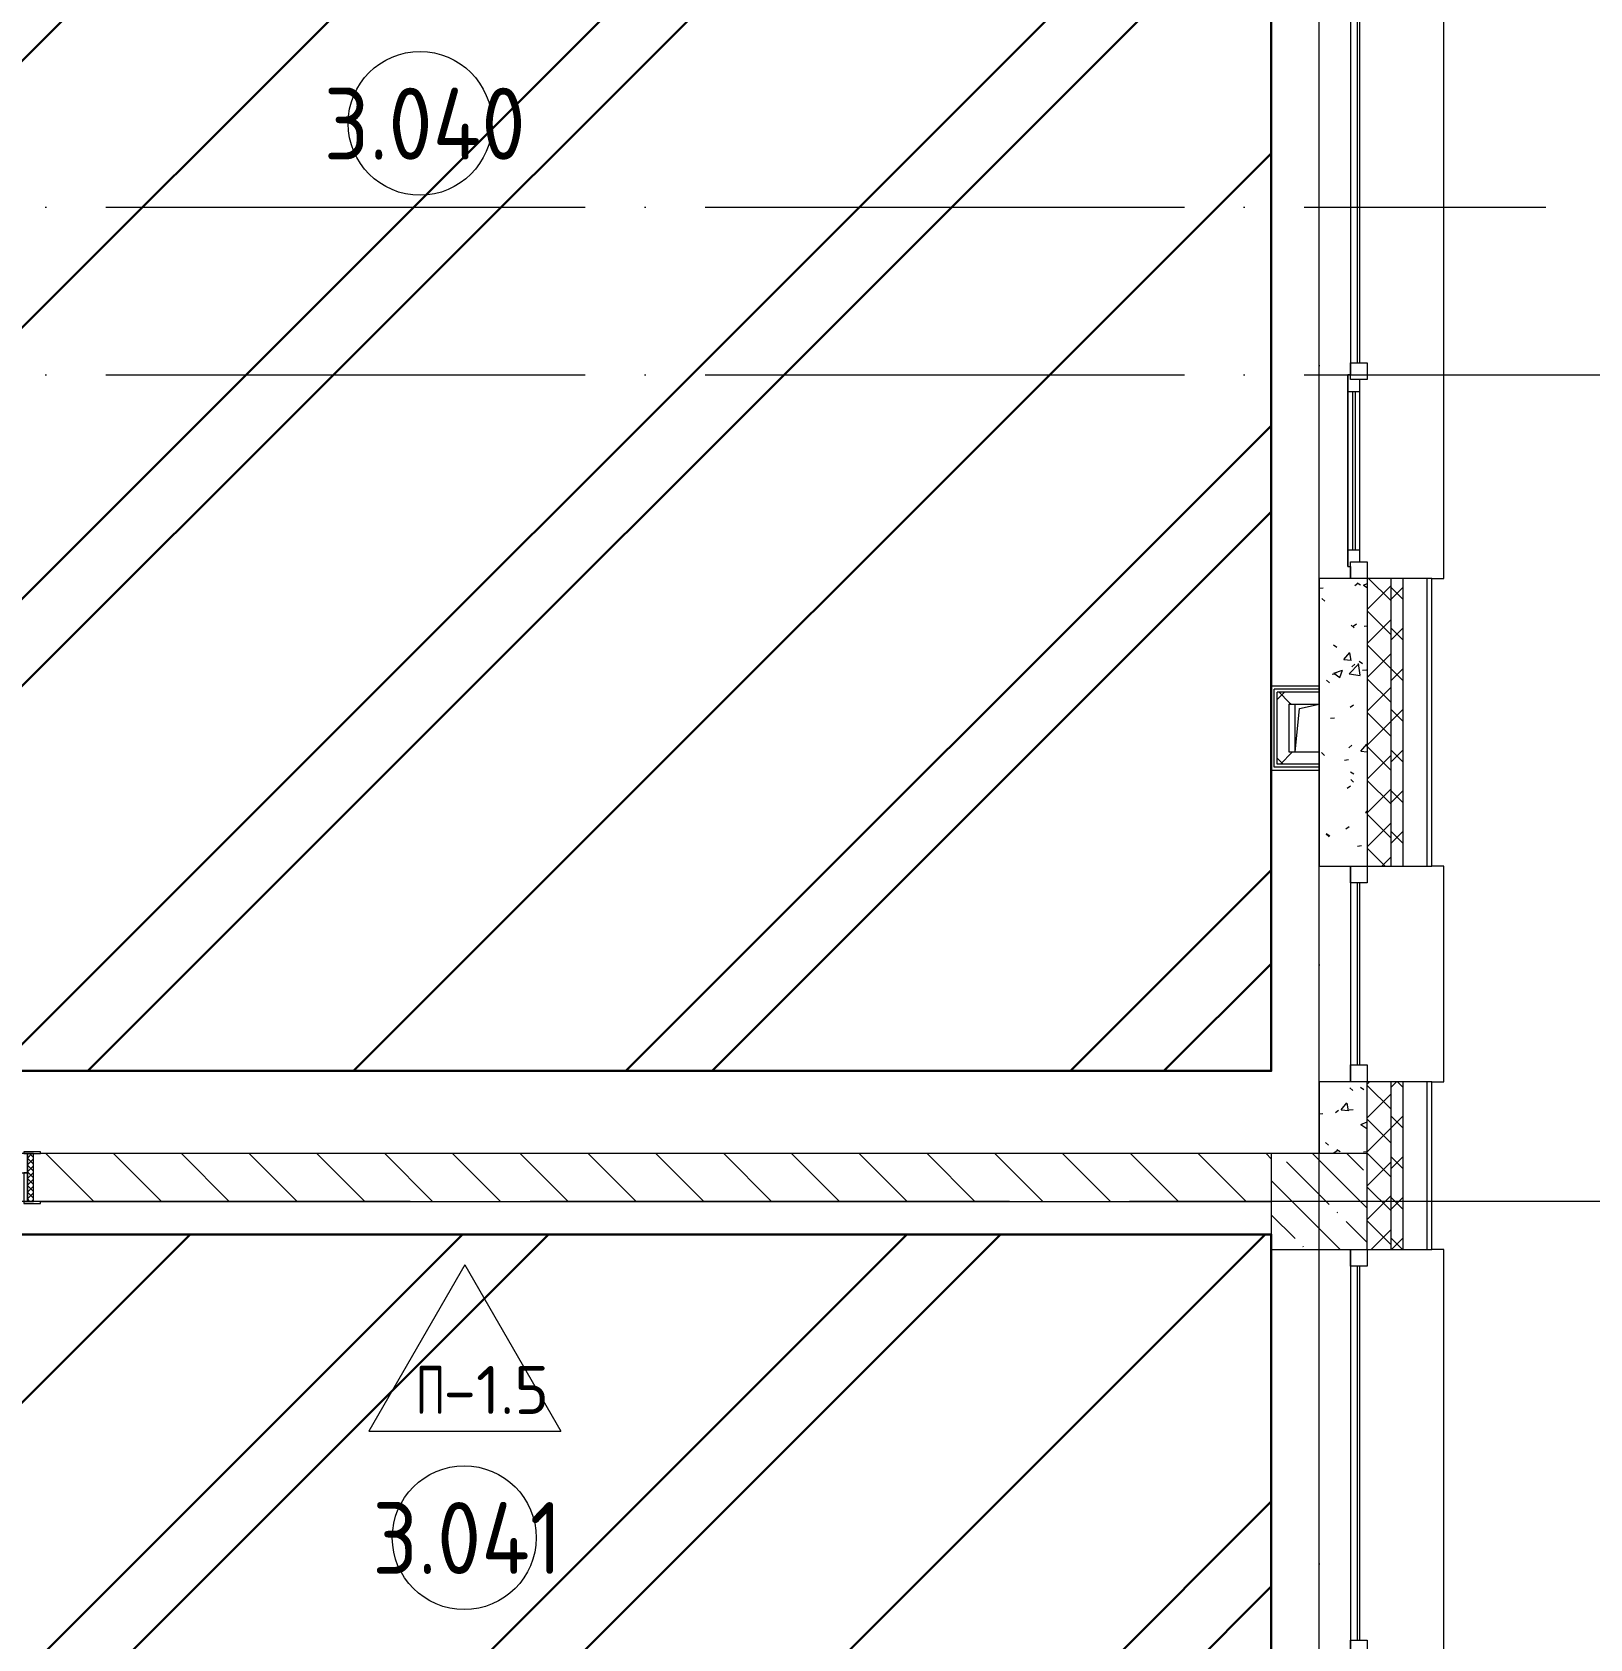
# Model space of a CAD drawing. Header units: millimetres. Extents: x -68946 to 690821, y -552984 to 293768.
# Drawn here: x 175433 to 181932, y -212856 to -206151 of the extents above; entities that cross this region are included whole.
import ezdxf

# ---------------------------------------------------------------- set-up
doc = ezdxf.new("R2010")
doc.units = ezdxf.units.MM
doc.linetypes.add('ADSK_Линия сетки', pattern=[2500, 2000, -250, 0, -250])
for name, color, linetype, lineweight in [('1.2) Стяжка 6 вып.', 30, 'Continuous', 30), ('1.3) Звуко-изол           6 вып.', 90, 'Continuous', 30), ('1.4) Стяжка 6 вып.', 30, 'Continuous', 30), ('A-AREA-____-IDEN', 250, 'Continuous', 9), ('A-DETL-GENF-OTLN', 250, 'Continuous', 5), ('A-DOOR-____-MCUT', 250, 'Continuous', 5), ('A-DOOR-____-OTLN', 250, 'Continuous', 5), ('A-DOOR-FRAM-MCUT', 250, 'Continuous', 5), ('A-DOOR-FRAM-OTLN', 250, 'Continuous', 5), ('A-FLOR-____-IDEN', 250, 'Continuous', 9), ('A-FLOR-____-OTLN', 250, 'Continuous', 9), ('A-GLAZ-____-MCUT', 250, 'Continuous', 9), ('A-GLAZ-____-OTLN', 250, 'Continuous', 5), ('A-WALL-____-MCUT', 250, 'Continuous', 13), ('A-WALL-____-PATT', 250, 'Continuous', 13), ('A-WALL-FNSH-MCUT', 250, 'Continuous', 13), ('I-WALL-____-OTLN', 250, 'Continuous', 9), ('S-COLS-____-MCUT', 250, 'Continuous', 25), ('S-COLS-____-OTLN', 250, 'Continuous', 9), ('S-GRID-____-OTLN', 250, 'Continuous', 9)]:
    doc.layers.add(name, color=color, linetype=linetype, lineweight=lineweight)
doc.styles.add('ISOCPEUR_1', font='isocpeur.ttf', dxfattribs={"width": 0.9, "height": 250})
doc.styles.add('ISOCPEUR_2', font='isocpeur.ttf', dxfattribs={"height": 160})
pattern_1 = [(45, (28052.9, -258555.93), (-141.42136, 141.42136), []), (135, (28052.9, -258555.93), (-141.42136, -141.42136), [])]

# ---------------------------------------------------------------- blocks, each defined once
blk = doc.blocks.new('Дверь_СКБ_1Ст_Фрамуга1 - Н_ВВ-9_2_1250x2600h_Лаборантская 2-42764460-АР1_Маркировочный план 3 этажа секция 2_3')
at = {"layer": 'A-DOOR-____-OTLN'}
h = blk.add_hatch(dxfattribs=at)
h.set_pattern_fill('FP_7', color=256, style=0, pattern_type=2)
h.set_pattern_definition([(135, (1676.41, 164.685), (-14.14214, -14.14214), []), (225, (1676.41, 164.685), (14.14214, -14.14214), [])])
h.paths.add_polyline_path([(637.5, -100), (637.5, 100), (612.5, 100), (612.5, -100)])
at = {"layer": 'A-DOOR-FRAM-OTLN'}
h = blk.add_hatch(dxfattribs=at)
h.set_pattern_fill('FP_8', color=256, style=0, pattern_type=2)
h.set_pattern_definition([(45, (-446.384, 164.685), (-14.1421, 14.1421), []), (135, (-446.384, 164.685), (-14.1421, -14.1421), [])])
h.paths.add_polyline_path([(-587.5, -100), (-587.5, 100), (-612.5, 100), (-612.5, -100), (-610.8, -100)])
at = {"layer": 'A-DOOR-____-MCUT'}
for p, q in [((-462.5, 1050), (-462.5, 100)), ((-412.5, 1050), (-462.5, 1050)), ((-462.5, 1050), (-422.5, 1050)), ((-462.5, 1050), (-462.5, 100)), ((-422.5, 100), (-422.5, 1050)), ((-412.5, 100), (-412.5, 1050)), ((-462.5, 100), (-412.5, 100)), ((-462.5, 100), (-422.5, 100))]:
    blk.add_line(p, q, dxfattribs=at)
at = {"layer": 'A-DOOR-____-OTLN'}
blk.add_arc((-462.5, 100), 950, 360, 90, dxfattribs=at)
at = {"layer": 'A-DOOR-FRAM-MCUT'}
for p, q in [((-572.5, 108), (-642.5, 108)), ((-642.5, 108), (-642.5, 100)), ((-642.5, 100), (-572.5, 100)), ((-587.5, 100), (-612.5, 100)), ((-612.5, 100), (-612.5, -100)), ((-462.5, 100), (-587.5, 100)), ((-587.5, 100), (-587.5, 20)), ((-587.5, -100), (-587.5, 100)), ((-572.5, 100), (-572.5, 108)), ((-462.5, 60), (-462.5, 100)), ((487.5, 100), (487.5, 60)), ((612.5, 100), (487.5, 100)), ((667.5, 108), (597.5, 108)), ((597.5, 108), (597.5, 100)), ((597.5, 100), (667.5, 100)), ((612.5, 20), (612.5, 100)), ((637.5, 100), (612.5, 100)), ((612.5, 100), (612.5, -100)), ((637.5, -100), (637.5, 100)), ((667.5, 100), (667.5, 108)), ((-587.5, 20), (-452.5, 20)), ((-572.5, 20), (-587.5, 20)), ((-587.5, 20), (-587.5, -100)), ((-572.5, -100), (-572.5, 20)), ((-452.5, 60), (-462.5, 60)), ((-452.5, 20), (-452.5, 60)), ((487.5, 60), (477.5, 60)), ((477.5, 60), (477.5, 20)), ((477.5, 20), (612.5, 20)), ((612.5, 20), (597.5, 20)), ((597.5, 20), (597.5, -100)), ((612.5, -100), (612.5, 20)), ((-572.5, -100), (-642.5, -100)), ((-642.5, -100), (-642.5, -108)), ((-642.5, -108), (-572.5, -108)), ((-612.5, -100), (-587.5, -100)), ((-587.5, -100), (-572.5, -100)), ((-572.5, -108), (-572.5, -100)), ((597.5, -100), (612.5, -100)), ((667.5, -100), (597.5, -100)), ((597.5, -100), (597.5, -108)), ((597.5, -108), (667.5, -108)), ((612.5, -100), (637.5, -100)), ((667.5, -108), (667.5, -100))]:
    blk.add_line(p, q, dxfattribs=at)
blk = doc.blocks.new('Окно_СКБ_1Ст1 - 120_Окно_СКБ_1Ст_1700_ОК19Л-29018914-АР1_Маркировочный план 3 этажа секция 2_3')
at = {"layer": 'A-GLAZ-____-MCUT'}
for p, q in [((-850, -195), (-850, -125)), ((-850, -125), (-780, -125)), ((-780, -125), (-780, -195)), ((780, -195), (780, -125)), ((780, -125), (850, -125)), ((850, -125), (850, -195)), ((-780, -195), (-850, -195)), ((850, -195), (780, -195))]:
    blk.add_line(p, q, dxfattribs=at)
at = {"layer": 'A-GLAZ-____-MCUT', "lineweight": 5}
for p, q in [((780, -155), (-780, -155)), ((780, -165), (-780, -165))]:
    blk.add_line(p, q, dxfattribs=at)
at = {"layer": 'A-GLAZ-____-OTLN'}
blk.add_line((-850, -195), (850, -195), dxfattribs=at)
blk = doc.blocks.new('Окно_СКБ_1Ст1 - 120_Окно_СКБ_1Ст_900_ОК4_EI30-35456439-АР1_Маркировочный план 3 этажа секция 2_3')
at = {"layer": 'A-GLAZ-____-MCUT'}
for p, q in [((-450, -195), (-450, -125)), ((-450, -125), (-380, -125)), ((-380, -125), (-380, -195)), ((380, -195), (380, -125)), ((380, -125), (450, -125)), ((450, -125), (450, -195)), ((-380, -195), (-450, -195)), ((450, -195), (380, -195))]:
    blk.add_line(p, q, dxfattribs=at)
at = {"layer": 'A-GLAZ-____-MCUT', "lineweight": 5}
for p, q in [((380, -155), (-380, -155)), ((380, -165), (-380, -165))]:
    blk.add_line(p, q, dxfattribs=at)
at = {"layer": 'A-GLAZ-____-OTLN'}
blk.add_line((-450, -195), (450, -195), dxfattribs=at)
blk = doc.blocks.new('Окно_СКБ_2Ст1 - Окно_СКБ_2Ст 3300_ОК2-29018964-АР1_Маркировочный план 3 этажа секция 2_3')
at = {"layer": 'A-GLAZ-____-MCUT'}
for p, q in [((-1650, -195), (-1650, -125)), ((-1650, -125), (-1580, -125)), ((-1580, -125), (-1580, -195)), ((750, -195), (750, -125)), ((750, -125), (820, -125)), ((820, -125), (820, -195)), ((1580, -195), (1580, -125)), ((1580, -125), (1650, -125)), ((1650, -125), (1650, -195)), ((-1580, -195), (-1650, -195)), ((820, -195), (750, -195)), ((820, -195), (800, -195)), ((800, -195), (800, -205)), ((1580, -155), (820, -155)), ((820, -155), (820, -195)), ((870, -205), (870, -155)), ((1530, -205), (1530, -155)), ((1580, -195), (1580, -155)), ((1650, -195), (1580, -195)), ((1600, -195), (1580, -195)), ((1600, -205), (1600, -195)), ((800, -205), (1600, -205)), ((1600, -205), (800, -205))]:
    blk.add_line(p, q, dxfattribs=at)
at = {"layer": 'A-GLAZ-____-MCUT', "lineweight": 5}
for p, q in [((750, -155), (-1580, -155)), ((750, -165), (-1580, -165)), ((870, -175), (1530, -175)), ((1530, -185), (870, -185))]:
    blk.add_line(p, q, dxfattribs=at)
at = {"layer": 'A-GLAZ-____-OTLN'}
for p, q in [((-1650, -195), (800, -195)), ((1600, -195), (1650, -195))]:
    blk.add_line(p, q, dxfattribs=at)
blk = doc.blocks.new('WNW_Отлив1 - Отлив_металлический 2-28595994-АР1_Маркировочный план 3 этажа секция 2_3')
at = {"layer": 'A-GLAZ-____-OTLN'}
for p, q in [((850, 320), (-850, 320)), ((-850, 320), (-850, 270)), ((850, 270), (850, 320))]:
    blk.add_line(p, q, dxfattribs=at)
blk = doc.blocks.new('WNW_Отлив1 - Отлив_металлический 2-28598290-АР1_Маркировочный план 3 этажа секция 2_3')
at = {"layer": 'A-GLAZ-____-OTLN'}
for p, q in [((1650, 320), (-1650, 320)), ((-1650, 320), (-1650, 270)), ((1650, 270), (1650, 320))]:
    blk.add_line(p, q, dxfattribs=at)
blk = doc.blocks.new('WNW_Отлив1 - Отлив_металлический 2-28596055-АР1_Маркировочный план 3 этажа секция 2_3')
at = {"layer": 'A-GLAZ-____-OTLN'}
for p, q in [((450, 320), (-450, 320)), ((-450, 320), (-450, 270)), ((450, 270), (450, 320))]:
    blk.add_line(p, q, dxfattribs=at)
blk = doc.blocks.new('BSC_Колонна _Прямоугольная - 400x400-V107-АР1_Маркировочный план 3 этажа секция 2_3')
at = {"layer": 'S-COLS-____-OTLN', "lineweight": 5}
h = blk.add_hatch(dxfattribs=at)
h.set_pattern_fill('FP_82', color=256, style=0, pattern_type=2)
h.set_pattern_definition([(135, (-152749.98, -47525), (-142.56192, -142.56192), []), (135, (-152607.42, -47525), (-142.56192, -142.56192), [252.016, -50.403, 3.353, -47.05])])
h.paths.add_polyline_path([(-200, -200), (200, -200), (200, 200), (-200, 200), (-200, -200)])
at = {"layer": 'S-COLS-____-MCUT', "lineweight": 5}
for p, q in [((200, 200), (-200, 200)), ((-200, 200), (-200, -200)), ((200, -200), (200, 200)), ((-200, -200), (200, -200))]:
    blk.add_line(p, q, dxfattribs=at)
blk = doc.blocks.new('_Wn_-As_OpeningMEP_floor__Rectangular - _Wn_-As_OpeningMEP_floor__Rectangular-V183-АР1_Маркировочный план 3 этажа секция 2_3')
at = {"layer": 'A-DETL-GENF-OTLN', "lineweight": 5}
for p, q in [((-32.3, 132.3), (50, 150)), ((-50, -49.7), (-32.3, 132.3))]:
    blk.add_line(p, q, dxfattribs=at)
blk = doc.blocks.new('AAR_СКБ_Марка_Помещения_мал - Номер-28977439-АР1_Маркировочный план 3 этажа секция 2_3')
at = {"layer": 'A-AREA-____-IDEN'}
blk.add_circle((-0.028, 0), 3, dxfattribs=at)
blk = doc.blocks.new('AAR_СКБ_Марка_Перекрытия - Марка пола-17325028-АР1_Маркировочный план 3 этажа секция 2_3')
at = {"layer": 'A-FLOR-____-IDEN'}
for p, q in [((0, 6.932), (-4.002, 0)), ((0, 6.932), (4.002, 0)), ((-4.002, 0), (4.002, 0))]:
    blk.add_line(p, q, dxfattribs=at)

msp = doc.modelspace()

# ---------------------------------------------------------------- hatches: boundary and pattern name
at = {"layer": '1.2) Стяжка 6 вып.', "lineweight": 30}
h = msp.add_hatch(dxfattribs=at)
h.set_pattern_fill('ANSI31', color=256, scale=333)
h.paths.add_polyline_path([(173602.9057, -210485.9286), (180602.8838, -210485.9286), (180602.8838, -199980.9286), (173602.9057, -199980.9286)])
h = msp.add_hatch(dxfattribs=at)
h.set_pattern_fill('ANSI31', color=256, scale=333)
h.paths.add_polyline_path([(180602.8838, -213189.9298), (173602.9057, -213189.9298), (173602.9057, -211168.2376), (180602.8838, -211168.2376)])
at = {"layer": '1.3) Звуко-изол           6 вып.', "lineweight": 30}
h = msp.add_hatch(dxfattribs=at)
h.set_pattern_fill('ANSI31', color=256, scale=500)
h.paths.add_polyline_path([(173602.9057, -210485.9286), (180602.8838, -210485.9286), (180602.8838, -199980.9286), (173602.9057, -199980.9286)])
h = msp.add_hatch(dxfattribs=at)
h.set_pattern_fill('ANSI31', color=256, scale=500)
h.paths.add_polyline_path([(180602.8838, -213189.9298), (173602.9057, -213189.9298), (173602.9057, -211168.2376), (180602.8838, -211168.2376)])
at = {"layer": '1.4) Стяжка 6 вып.', "lineweight": 30}
h = msp.add_hatch(dxfattribs=at)
h.set_pattern_fill('ANSI32', color=256, scale=333)
h.paths.add_polyline_path([(173602.9057, -210485.9286), (180602.8838, -210485.9286), (180602.8838, -199980.9286), (173602.9057, -199980.9286)])
h = msp.add_hatch(dxfattribs=at)
h.set_pattern_fill('ANSI32', color=256, scale=333)
h.paths.add_polyline_path([(180602.8838, -213189.9298), (173602.9057, -213189.9298), (173602.9057, -211168.2376), (180602.8838, -211168.2376)])
at = {"layer": 'A-WALL-____-PATT', "lineweight": 15}
h = msp.add_hatch(dxfattribs=at)
h.set_pattern_fill('FP_48', color=256, style=0, pattern_type=2)
h.set_pattern_definition([(135, (28052.9, -258555.93), (-84.85281, -84.85281), []), (225, (28052.9, -258555.93), (84.85281, -84.85281), [])])
h.paths.add_polyline_path([(181102.9057, -258830.9286), (181152.9057, -258830.6117), (181152.9057, -257930.9292), (181102.9057, -257930.9292), (181102.9057, -258734.6739)])
h.paths.add_polyline_path([(181152.9057, -256230.9292), (181152.9057, -255530.9292), (181102.9057, -255530.9292), (181102.9057, -256230.9292)])
h.paths.add_polyline_path([(181102.9057, -254630.9292), (181152.9057, -254630.9292), (181152.9057, -253430.9292), (181102.9057, -253430.9292), (181102.9057, -254230.9286)])
h.paths.add_polyline_path([(181102.9057, -250130.9292), (181152.9057, -250130.9292), (181152.9057, -248930.9292), (181102.9057, -248930.9292), (181102.9057, -250016.8744)])
h.paths.add_polyline_path([(181102.9057, -247230.9292), (181152.9057, -247230.9292), (181152.9057, -246530.9292), (181102.9057, -246530.9292)])
h.paths.add_polyline_path([(181102.9057, -245630.9286), (181152.9057, -245630.9286), (181152.9057, -244430.9292), (181102.9057, -244430.9292), (181102.9057, -245230.9286)])
h.paths.add_polyline_path([(181152.9057, -243530.9292), (181152.9057, -242830.9292), (181102.9057, -242830.9292), (181102.9057, -243530.9292)])
h.paths.add_polyline_path([(181102.9057, -241130.9292), (181152.9057, -241130.9292), (181152.9057, -239930.9292), (181102.9057, -239930.9292), (181102.9057, -240730.9286)])
h.paths.add_polyline_path([(181102.9057, -236630.9292), (181152.9057, -236630.9286), (181152.9057, -235430.9292), (181102.9057, -235430.9292), (181102.9057, -236230.9286)])
h.paths.add_polyline_path([(181102.9057, -232130.9292), (181152.9057, -232130.9292), (181152.9057, -230930.9292), (181102.9057, -230930.9292), (181102.9057, -231730.9286)])
h.paths.add_polyline_path([(181152.9057, -229230.9292), (181152.9057, -228530.9292), (181102.9057, -228530.9292), (181102.9057, -229230.9292)])
h.paths.add_polyline_path([(181102.9057, -227630.9292), (181152.9057, -227630.9292), (181152.9057, -226430.9292), (181102.9057, -226430.9292), (181102.9057, -227230.9286)])
h.paths.add_polyline_path([(181152.9057, -223130.9292), (181152.9057, -221930.9292), (181102.9057, -221930.9292), (181102.9057, -223130.9292)])
h.paths.add_polyline_path([(181102.9057, -218630.9292), (181152.9057, -218630.9292), (181152.9057, -217430.9286), (181102.9057, -217430.9286), (181102.9057, -217830.9286)])
h.paths.add_polyline_path([(181102.9057, -216530.9286), (181152.9057, -216530.9286), (181152.9057, -215830.9286), (181102.9057, -215830.9286), (181102.9057, -216130.928)])
h.paths.add_polyline_path([(181102.9057, -214130.9286), (181152.9057, -214130.9286), (181152.9057, -212930.9286), (181102.9057, -212930.9286), (181102.9057, -213520.9292)])
h.paths.add_polyline_path([(181102.9057, -211230.9286), (181152.9057, -211230.9286), (181152.9057, -210530.9292), (181102.9057, -210530.9292), (181102.9057, -210830.9286)])
h.paths.add_polyline_path([(181102.9057, -209630.9292), (181152.9057, -209630.9292), (181152.9057, -208430.9292), (181102.9057, -208430.9292)])
h.paths.add_polyline_path([(181102.9057, -205130.9292), (181152.9057, -205130.9292), (181152.9057, -203930.9292), (181102.9057, -203930.9292), (181102.9057, -204730.9286)])
h.paths.add_polyline_path([(181152.9057, -200630.9292), (181152.9057, -199480.9286), (181102.9057, -199480.9286), (181102.9057, -200630.9292)])
h = msp.add_hatch(dxfattribs=at)
h.set_pattern_fill('FP_49', color=256, style=0, pattern_type=2)
h.set_pattern_definition([(45, (28052.91, -258555.93), (-70.71068, 70.71068), []), (135, (28052.91, -258555.93), (-70.71068, -70.71068), [])])
h.paths.add_polyline_path([(181002.9057, -258730.9286), (181102.9057, -258730.9286), (181102.9057, -257930.9292), (181002.9057, -257930.9292), (181002.9057, -258530.9286)])
h.paths.add_polyline_path([(181002.9057, -256230.9292), (181102.9057, -256230.9292), (181102.9057, -255530.9292), (181002.9057, -255530.9292)])
h.paths.add_polyline_path([(181102.9057, -254630.9292), (181102.9057, -253430.9292), (181002.9057, -253430.9292), (181002.9057, -254630.9292)])
h.paths.add_polyline_path([(181102.9057, -250130.9292), (181102.9057, -248930.9292), (181002.9057, -248930.9292), (181002.9057, -250130.9292)])
h.paths.add_polyline_path([(181102.9057, -247230.9292), (181102.9057, -246530.9292), (181002.9057, -246530.9292), (181002.9057, -247230.9292)])
h.paths.add_polyline_path([(181002.9057, -245630.9286), (181102.9057, -245630.9286), (181102.9057, -244430.9292), (181002.9057, -244430.9292), (181002.9057, -245230.9286)])
h.paths.add_polyline_path([(181085.7461, -243530.9292), (181102.9057, -243530.9292), (181102.9057, -242830.9292), (181002.9057, -242830.9292), (181002.9057, -243530.9292)])
h.paths.add_polyline_path([(181102.9057, -241130.9292), (181102.9057, -239930.9292), (181002.9057, -239930.9292), (181002.9057, -241130.9292)])
h.paths.add_polyline_path([(181002.9057, -236630.9292), (181102.9057, -236630.9292), (181102.9057, -235430.9292), (181002.9057, -235430.9292), (181002.9057, -236230.9286)])
h.paths.add_polyline_path([(181002.9057, -232130.9292), (181102.9057, -232130.9292), (181102.9057, -230930.9292), (181002.9057, -230930.9292), (181002.9057, -231730.9286)])
h.paths.add_polyline_path([(181002.9057, -229230.9292), (181102.9057, -229230.9292), (181102.9057, -228530.9292), (181002.9057, -228530.9292), (181002.9057, -229168.7475)])
h.paths.add_polyline_path([(181102.9057, -227630.9292), (181102.9057, -226430.9292), (181002.9057, -226430.9292), (181002.9057, -227630.9292)])
h.paths.add_polyline_path([(181102.9057, -223130.9292), (181102.9057, -221930.9292), (181002.9057, -221930.9292), (181002.9057, -223130.9292)])
h.paths.add_polyline_path([(181002.9057, -218630.9292), (181102.9057, -218630.9292), (181102.9057, -217430.9286), (181002.9057, -217430.9286), (181002.9057, -217830.9286)])
h.paths.add_polyline_path([(181102.9057, -216530.9286), (181102.9057, -215830.9286), (181002.9057, -215830.9286), (181002.9057, -216530.9286)])
h.paths.add_polyline_path([(181002.9057, -214130.9286), (181102.9057, -214130.9286), (181102.9057, -212930.9286), (181002.9057, -212930.9286), (181002.9057, -213520.9292)])
h.paths.add_polyline_path([(181002.9057, -211230.9286), (181102.9057, -211230.9286), (181102.9057, -210530.9292), (181002.9057, -210530.9292), (181002.9057, -210830.9286)])
h.paths.add_polyline_path([(181102.9057, -209630.9292), (181102.9057, -208430.9292), (181002.9057, -208430.9292), (181002.9057, -209630.9292)])
h.paths.add_polyline_path([(181002.9057, -205130.9292), (181102.9057, -205130.9292), (181102.9057, -203930.9292), (181002.9057, -203930.9292), (181002.9057, -204730.9286)])
h.paths.add_polyline_path([(181102.9057, -200630.9292), (181102.9057, -199580.9286), (181002.9057, -199580.9286), (181002.9057, -200630.9292)])
h = msp.add_hatch(dxfattribs=at)
h.set_pattern_fill('FP_124', color=256, style=0, pattern_type=2)
h.set_pattern_definition([(50, (28052.9, -258555.93), (364.36793, -31.8783), [38.1, -419.1]), (355, (28052.9, -258555.93), (-70.48585, 382.1133), [30.48, -335.28]), (100.451, (28083.27, -258558.6), (293.885, 350.2334), [32.38, -356.18]), (46.184, (28052.9, -258454.33), (542.1585, -84.0858), [57.15, -628.65]), (96.636, (28098.1, -258461.34), (474.8049, 494.8554), [48.57, -534.27]), (351.184, (28052.9, -258454.33), (474.8102, 494.85), [45.72, -502.92]), (21, (28103.7, -258479.73), (303.22847, -204.53046), [38.1, -419.1]), (326, (28103.7, -258479.73), (123.6039, 368.37604), [30.48, -335.28]), (71.451, (28128.97, -258496.77), (426.8341, 163.8427), [32.38, -356.18]), (37.5, (28052.9, -258555.93), (6.17665, 169.11015), [16.764, -314.452, 16.764, -323.596, -336.55]), (37.5, (28052.9, -258555.93), (6.17665, 169.11015), [-671.576, 16.764, -319.786]), (7.5, (28052.9, -258555.93), (133.63888, 200.3615), [16.764, -177.292, 16.764, -306.832, -128.27]), (7.5, (28052.9, -258555.93), (133.63888, 200.3615), [-517.652, 16.764, -111.506]), (327.5, (27939.62, -258555.93), (271.18182, -11.45836), [16.764, -110.236, 16.764, -379.476, -525.78]), (327.5, (27939.62, -258555.93), (271.18182, -11.45836), [-523.24, 16.764, -509.016]), (317.5, (27888.82, -258555.93), (296.2585, 50.85285), [16.764, -148.336, 16.764, -246.38, -373.38]), (317.5, (27888.82, -258555.93), (296.2585, 50.85285), [-428.244, 16.764, -356.616])])
h.paths.add_polyline_path([(180907.0668, -210830.9286), (181002.9057, -210830.9286), (181002.8838, -210530.9292), (180802.9057, -210530.9292), (180802.9276, -210830.9286), (180906.2433, -210830.9286)])
h.paths.add_polyline_path([(181002.8838, -209630.9292), (181002.9057, -209630.9292), (181002.8838, -208430.9292), (180802.9057, -208430.9292), (180802.9276, -209630.9292), (180947.5197, -209630.9292)])
h = msp.add_hatch(dxfattribs=at)
h.set_pattern_fill('FP_52', color=256, style=0, pattern_type=2)
h.set_pattern_definition(pattern_1)
h.paths.add_polyline_path([(180627.8838, -209155.613), (180677.8838, -209155.613), (180677.8838, -208905.613), (180627.8838, -208905.613), (180627.8838, -209102.4253)])
h = msp.add_hatch(dxfattribs=at)
h.set_pattern_fill('FP_52', color=256, style=0, pattern_type=2)
h.set_pattern_definition(pattern_1)
h.paths.add_polyline_path([(180677.8838, -208955.613), (180802.9057, -208954.9011), (180802.8838, -208905.613), (180677.8838, -208905.613), (180677.8838, -208940.786)])
h = msp.add_hatch(dxfattribs=at)
h.set_pattern_fill('FP_52', color=256, style=0, pattern_type=2)
h.set_pattern_definition(pattern_1)
h.paths.add_polyline_path([(180627.8838, -209205.613), (180802.8844, -209205.613), (180802.8838, -209155.613), (180627.8838, -209155.9286), (180627.8838, -209168.2203)])
h = msp.add_hatch(dxfattribs=at)
h.set_pattern_fill('FP_1', color=256, style=0, pattern_type=2)
h.set_pattern_definition([(135, (28052.9, -258555.93), (-141.42136, -141.42136), [])])
h.paths.add_polyline_path([(173780.0741, -211030.9286), (174187.8032, -211030.9286), (174187.8032, -210830.9286), (173502.8838, -210830.9505), (173502.9057, -211030.9286), (173765.7158, -211030.9286)])
h.paths.add_polyline_path([(175467.8032, -211030.9286), (180602.8838, -211030.9286), (180602.8838, -210830.9286), (175437.8032, -210830.9286), (175437.8032, -211030.9286)])

# ---------------------------------------------------------------- linework, layer by layer
at = {"layer": '1.2) Стяжка 6 вып.', "lineweight": 30}
for points in [[(173602.9057, -210485.9286), (180602.8838, -210485.9286), (180602.8838, -199980.9286), (173602.9057, -199980.9286)], [(180602.8838, -213189.9298), (173602.9057, -213189.9298), (173602.9057, -211168.2376), (180602.8838, -211168.2376)]]:
    msp.add_lwpolyline(points, close=True, dxfattribs=at)
at = {"layer": 'A-FLOR-____-OTLN', "lineweight": 5}
for p, q in [((180702.8838, -209155.613), (180702.8838, -208955.9286)), ((180702.8838, -208955.9286), (180802.8838, -208955.9286))]:
    msp.add_line(p, q, dxfattribs=at)
at = {"layer": 'A-WALL-____-MCUT', "color": 7, "lineweight": 15}
for p, q in [((180802.9057, -208430.9292), (180802.9057, -209630.9292)), ((181002.9057, -208430.9292), (180802.9057, -208430.9292)), ((181002.9057, -208430.9292), (181002.9057, -209630.9292)), ((181152.9057, -208430.9292), (181102.9057, -208430.9292)), ((181102.9057, -209630.9292), (181102.9057, -208430.9292)), ((181152.9057, -209630.9292), (181152.9057, -208430.9292)), ((180627.8838, -209205.613), (180627.8838, -208905.613)), ((180802.9067, -208905.613), (180627.8838, -208905.613)), ((180802.9067, -208955.613), (180802.9067, -208905.613)), ((180677.8838, -209155.613), (180677.8838, -208955.613)), ((180677.8838, -208955.613), (180802.9067, -208955.613)), ((180802.8844, -209155.613), (180677.8838, -209155.613)), ((180802.8844, -209205.613), (180802.8844, -209155.613)), ((180802.8844, -209205.613), (180627.8838, -209205.613)), ((180802.9057, -209630.9292), (181002.9057, -209630.9292)), ((181102.9057, -209630.9292), (181152.9057, -209630.9292)), ((180802.9057, -210530.9292), (180802.9057, -210830.9286)), ((181002.9057, -210530.9292), (180802.9057, -210530.9292)), ((181002.9057, -210830.9286), (181002.9057, -210530.9292)), ((181152.9057, -210530.9292), (181102.9057, -210530.9292)), ((181102.9057, -211230.9286), (181102.9057, -210530.9292)), ((181152.9057, -211230.9286), (181152.9057, -210530.9292)), ((180602.8838, -210830.9286), (175467.8032, -210830.9286)), ((175467.8032, -211030.9286), (180602.8838, -211030.9286)), ((181102.9057, -211230.9286), (181152.9057, -211230.9286))]:
    msp.add_line(p, q, dxfattribs=at)
at = {"layer": 'A-WALL-____-MCUT', "color": 10, "lineweight": 15}
for p, q in [((181102.9057, -208430.9292), (181002.9057, -208430.9292)), ((181252.9057, -208430.9292), (181152.9057, -208430.9292)), ((181002.9057, -209630.9292), (181102.9057, -209630.9292)), ((181152.9057, -209630.9292), (181252.9057, -209630.9292)), ((181102.9057, -210530.9292), (181002.9057, -210530.9292)), ((181252.9057, -210530.9292), (181152.9057, -210530.9292)), ((181002.9057, -211230.9286), (181102.9057, -211230.9286)), ((181152.9057, -211230.9286), (181252.9057, -211230.9286))]:
    msp.add_line(p, q, dxfattribs=at)
at = {"layer": 'A-WALL-____-MCUT', "lineweight": 15}
for p, q in [((181252.9057, -209630.9292), (181252.9057, -208430.9292)), ((180615.3838, -209218.113), (180615.3838, -208893.113)), ((180802.9067, -208893.113), (180615.3838, -208893.113)), ((180802.8844, -209218.113), (180615.3838, -209218.113)), ((181252.9057, -211230.9286), (181252.9057, -210530.9292))]:
    msp.add_line(p, q, dxfattribs=at)
at = {"layer": 'A-WALL-FNSH-MCUT', "lineweight": 15}
for p, q in [((181272.9057, -208430.9292), (181252.9057, -208430.9292)), ((181272.9057, -209630.9292), (181272.9057, -208430.9292)), ((180602.8838, -208880.613), (180602.8838, -209230.613)), ((180802.9067, -208880.613), (180602.8838, -208880.613)), ((180802.9067, -208905.613), (180802.9067, -208880.613)), ((180602.8838, -209230.613), (180802.8844, -209230.613)), ((180802.8844, -209230.613), (180802.8844, -209205.613)), ((181252.9057, -209630.9292), (181272.9057, -209630.9292)), ((181272.9057, -210530.9292), (181252.9057, -210530.9292)), ((181272.9057, -211230.9286), (181272.9057, -210530.9292)), ((181252.9057, -211230.9286), (181272.9057, -211230.9286))]:
    msp.add_line(p, q, dxfattribs=at)
at = {"layer": 'I-WALL-____-OTLN', "lineweight": 15}
for p, q in [((180802.9057, -208430.9292), (180802.9057, -205130.9286)), ((180802.9057, -210530.9292), (180802.9057, -209630.9292)), ((180802.9057, -212930.9286), (180802.9057, -211230.9286))]:
    msp.add_line(p, q, dxfattribs=at)
at = {"layer": 'S-GRID-____-OTLN', "linetype": 'ADSK_Линия сетки'}
for p, q in [((180802.9057, -262294.7685), (180802.9057, -197353.9241)), ((93236.8325, -206880.9286), (181748.3453, -206880.9286)), ((93236.8325, -207580.9286), (184856.9445, -207580.9286)), ((184510.8783, -211030.9286), (127372.9057, -211030.9286))]:
    msp.add_line(p, q, dxfattribs=at)

# ---------------------------------------------------------------- block references
at = {"layer": 'A-AREA-____-IDEN', "xscale": 99.99999999999993, "yscale": 99.99999999999993, "zscale": 99.99999999999993}
for p in [(177053.9821, -206531.6173), (177238.4127, -212433.7359)]:
    msp.add_blockref('AAR_СКБ_Марка_Помещения_мал - Номер-28977439-АР1_Маркировочный план 3 этажа секция 2_3', p, dxfattribs=at)
at = {"layer": 'A-DOOR-____-OTLN'}
msp.add_blockref('Дверь_СКБ_1Ст_Фрамуга1 - Н_ВВ-9_2_1250x2600h_Лаборантская 2-42764460-АР1_Маркировочный план 3 этажа секция 2_3', (174800.3032, -210930.9286), dxfattribs=at)
at = {"layer": 'A-FLOR-____-IDEN', "xscale": 99.99999999999993, "yscale": 99.99999999999993, "zscale": 99.99999999999993}
msp.add_blockref('AAR_СКБ_Марка_Перекрытия - Марка пола-17325028-АР1_Маркировочный план 3 этажа секция 2_3', (177238.2438, -211988.6274), dxfattribs=at)
at = {"layer": 'A-GLAZ-____-OTLN', "rotation": 269.9999999999999}
for name, p in [('Окно_СКБ_2Ст1 - Окно_СКБ_2Ст 3300_ОК2-29018964-АР1_Маркировочный план 3 этажа секция 2_3', (181127.9057, -206780.9292)), ('WNW_Отлив1 - Отлив_металлический 2-28598290-АР1_Маркировочный план 3 этажа секция 2_3', (181002.9057, -206780.9292)), ('Окно_СКБ_1Ст1 - 120_Окно_СКБ_1Ст_900_ОК4_EI30-35456439-АР1_Маркировочный план 3 этажа секция 2_3', (181127.9057, -210080.9292)), ('WNW_Отлив1 - Отлив_металлический 2-28596055-АР1_Маркировочный план 3 этажа секция 2_3', (181002.9057, -210080.9292)), ('Окно_СКБ_1Ст1 - 120_Окно_СКБ_1Ст_1700_ОК19Л-29018914-АР1_Маркировочный план 3 этажа секция 2_3', (181127.9057, -212080.9286)), ('WNW_Отлив1 - Отлив_металлический 2-28595994-АР1_Маркировочный план 3 этажа секция 2_3', (181002.9057, -212080.9286))]:
    msp.add_blockref(name, p, dxfattribs=at)
at = {"layer": 'A-GLAZ-____-OTLN'}
msp.add_blockref('_Wn_-As_OpeningMEP_floor__Rectangular - _Wn_-As_OpeningMEP_floor__Rectangular-V183-АР1_Маркировочный план 3 этажа секция 2_3', (180752.8838, -209105.9286), dxfattribs=at)
at = {"layer": 'S-COLS-____-OTLN', "lineweight": 5}
msp.add_blockref('BSC_Колонна _Прямоугольная - 400x400-V107-АР1_Маркировочный план 3 этажа секция 2_3', (180802.8838, -211030.9286), dxfattribs=at)

# ---------------------------------------------------------------- texts
at = {"layer": 'A-AREA-____-IDEN', "char_height": 300, "attachment_point": 1, "style": 'ISOCPEUR_1'}
for s, insert, width in [('3.040', (176649.2429, -206382.9575), 673.4175), ('3.041', (176852.0735, -212285.0761), 628.523)]:
    msp.add_mtext(s, dxfattribs=dict(at, insert=insert, width=width))
at = {"layer": 'A-FLOR-____-IDEN', "char_height": 200, "attachment_point": 1, "style": 'ISOCPEUR_2'}
for s, insert, width in [('\\fISOCPEUR|b0|i0|c204|p34|;\\W.7;П', (177033.0088, -211717.2416), 140.295312), ('-1.5', (177148.7641, -211717.2416), 381.60325)]:
    msp.add_mtext(s, dxfattribs=dict(at, insert=insert, width=width))

doc.saveas('drawing.dxf')
